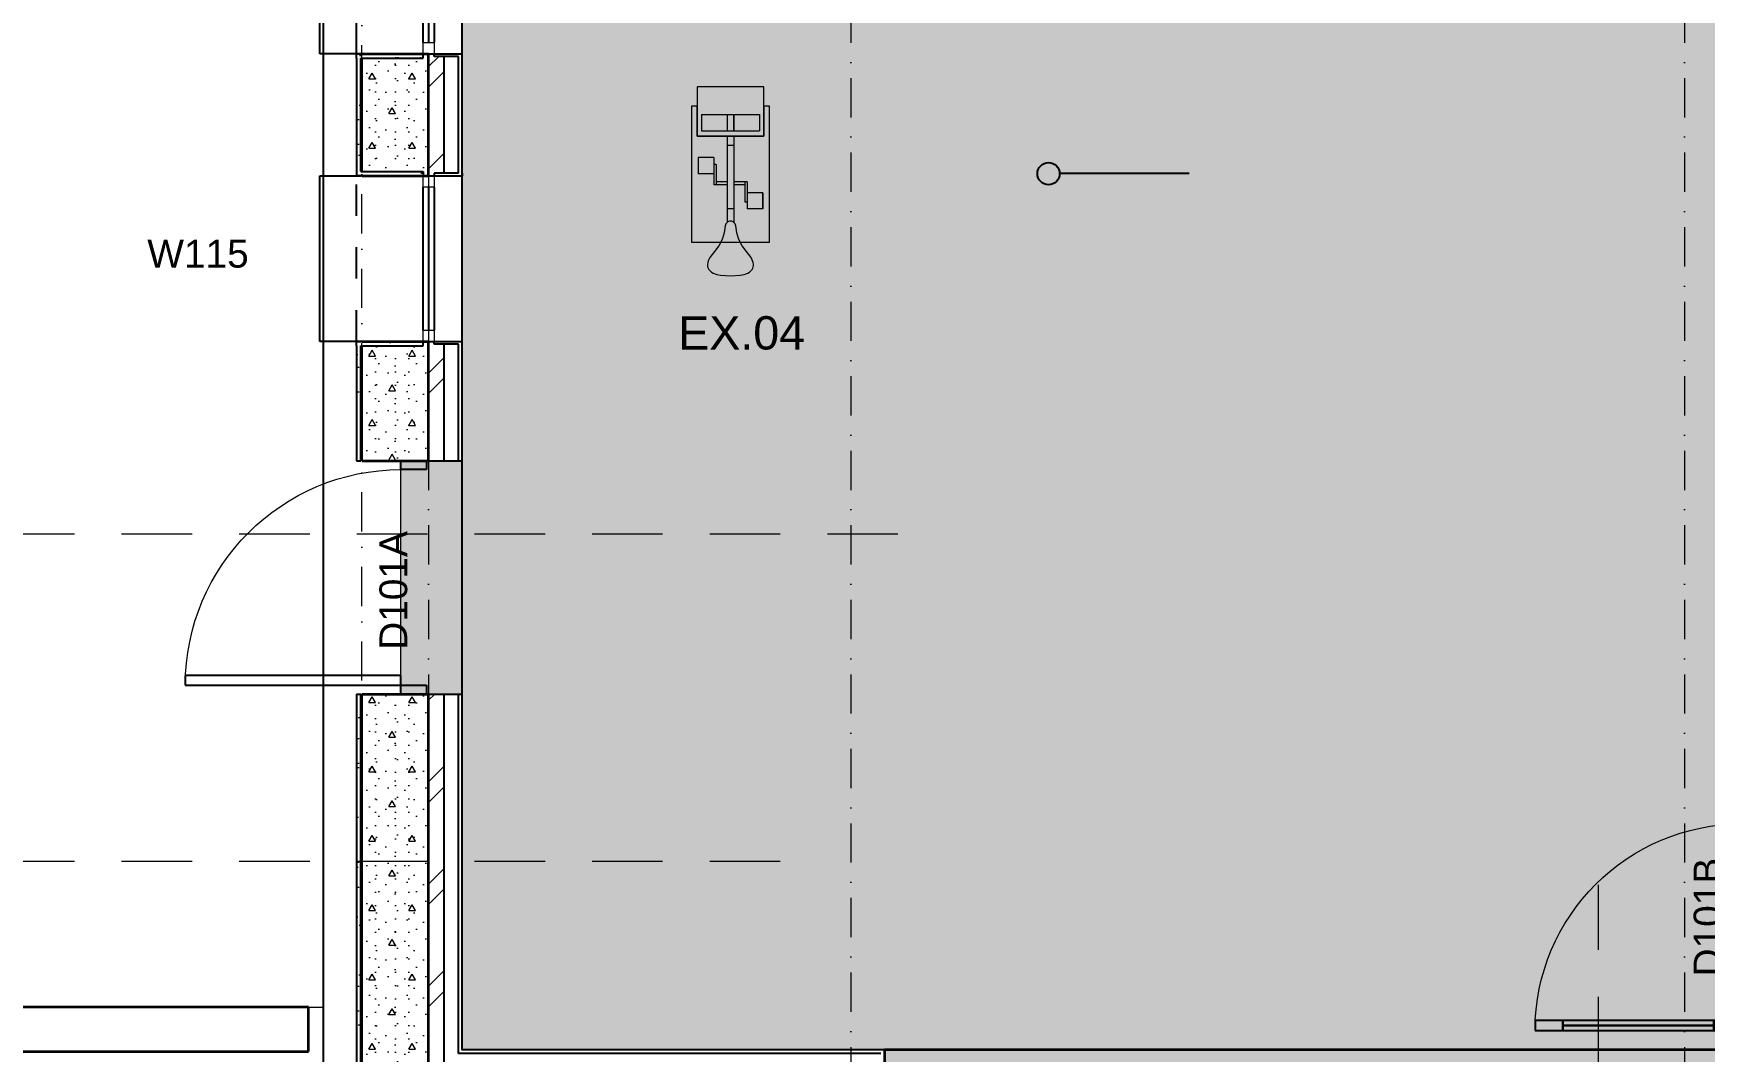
# Model space of a CAD drawing. Header units: millimetres. Extents: x -14278 to 101222, y -22378 to 34603.
# Drawn here: x -1778 to 5740, y 6693 to 11272 of the extents above; entities that cross this region are included whole.
import ezdxf
from ezdxf.enums import TextEntityAlignment as Align

# ---------------------------------------------------------------- set-up
doc = ezdxf.new("R2010")
doc.units = ezdxf.units.MM
doc.header["$MEASUREMENT"] = 0
for name, pattern in [('Dashed', [282.222223, 141.111112, -141.111112]), ('Dot & Dashed', [335.138881, 176.388884, -88.194442, 0, -70.555556]), ('Long Dashed', [529.166651, 317.499995, -211.666656]), ('Wipeout_Contour', [1000, 0, -1000])]:
    doc.linetypes.add(name, pattern=pattern)
for name, color, linetype in [('A-Zz_20_10_90-T_TextFFEInternal', 7, 'Continuous'), ('A-Zz_20_10_90-T_TextWindow', 7, 'Continuous'), ('A-Zz_60_50_80-P_MarkerSection', 7, 'Continuous'), ('A-Zz_60_50_80-P_MarkerSectionStairs', 7, 'Continuous'), ('NewA-Ee_25_10-M_WallsExternal', 7, 'Continuous'), ('NewA-Ee_25_10-M_WallsInternal', 7, 'Continuous'), ('NewA-Ee_30_40-M_Floors', 7, 'Continuous'), ('NewA-Ee_30_60-M_Pavements', 7, 'Continuous'), ('NewA-Ee_40_20-M_GeneralFFAndEInternalMovable', 7, 'Continuous'), ('NewA-SL-M_SpacesExternal', 7, 'Continuous'), ('NewA-SL-M_SpacesInternal', 7, 'Continuous'), ('NewA-Ss_30_25-M_CeilingAndSoffitSystems', 7, 'Continuous'), ('NewA-Zz_20_10_90-T_TextFFEInternal', 7, 'Continuous'), ('NewA-Zz_35_40_80-M_GridStructural', 7, 'Continuous'), ('NewA-Zz_50_10_70-P_BoundarySiteRed', 7, 'Continuous'), ('NewA-Zz_50_90_00-M_GrossInternal', 7, 'Continuous')]:
    doc.layers.add(name, color=color, linetype=linetype)
doc.styles.add('GENERATED_STYLE_1', font='')
doc.styles.get('GENERATED_STYLE_1').set_extended_font_data('Arial')
pattern_1 = [(0, (0, 0), (0, 86.60254), [0, -50]), (0, (25, 43.3), (0, 86.60254), [0, -50])]
pattern_2 = [(45, (0, 0), (-229.81, 229.81), []), (45, (-45.96, 45.96), (-229.81, 229.81), [])]
pattern_3 = [(0, (0, 0), (0, 311.769), [30, -150]), (0, (90, 155.9), (0, 311.769), [30, -150]), (60, (0, 0), (-270, 155.885), [30, -150]), (60, (180, 0), (-270, 155.885), [30, -150]), (120, (30, 0), (270, 155.885), [30, -150]), (120, (210, 0), (270, 155.885), [30, -150]), (0, (0, 30), (0, 60), [0, -60, 0, -90]), (45, (30, 30), (-42.4264, 42.4264), [0, -45, 0, -75])]
pattern_4 = [(45, (0, 175), (-55.68466, 55.68466), [0, -52.5, 0, -78.75]), (110, (175, 175), (74.0008, 26.9341), [0, -38.5, 0, -66.5])]

# ---------------------------------------------------------------- blocks, each defined once
blk = doc.blocks.new('EXERCISE ROOM_101_17_1', base_point=(-2422.3, 14043.1))
at = {"layer": 'NewA-SL-M_SpacesInternal', "color": 253, "linetype": 'Continuous', "lineweight": 13}
for p, q in [((150.3, 15099.7), (150.3, 6700.3)), ((150.3, 6700.3), (2050.3, 6700.3)), ((2050.3, 6700.3), (5907.4, 6700.3))]:
    blk.add_line(p, q, dxfattribs=at)
at = {"layer": 'NewA-SL-M_SpacesInternal', "color": 5, "lineweight": 70, "style": 'GENERATED_STYLE_1'}
for tag, height, p in [('ROOM_NAME', 200, (-2422.3, 14351)), ('ROOM_NUMBER', 150, (-2422.3, 14048.1)), ('adj_text', 150, (-2422.3, 13812.4))]:
    blk.add_attdef(tag, text='', height=height, dxfattribs=at).set_placement(p, align=Align.TOP_CENTER)
blk = doc.blocks.new('EXERCISE TERRACE_Exercise Terrace_26_1', base_point=(-3492.5, 10921.6))
at = {"layer": 'NewA-SL-M_SpacesExternal', "color": 253, "linetype": 'Continuous', "lineweight": 13}
for p, q in [((-474.7, 6892.7), (-474.7, 14698.5)), ((-6444.8, 6892.7), (-474.7, 6892.7))]:
    blk.add_line(p, q, dxfattribs=at)
at = {"layer": 'NewA-SL-M_SpacesExternal', "color": 5, "lineweight": 70, "style": 'GENERATED_STYLE_1'}
for tag, height, p in [('ROOM_NAME_0', 200, (-3492.5, 11229.5)), ('ROOM_NAME_1', 150, (-3492.5, 10926.6)), ('adj_text', 150, (-3492.5, 10690.9))]:
    blk.add_attdef(tag, text='', height=height, dxfattribs=at).set_placement(p, align=Align.TOP_CENTER)
blk = doc.blocks.new('Mesh_1_1', base_point=(14339.9, 34603))
at = {"layer": 'NewA-Ee_30_60-M_Pavements', "color": 254, "linetype": 'Continuous', "lineweight": 13, "flags": 128}
blk.add_lwpolyline([(14339.9, 34603, -0.414214), (42830.6, 6112.3, -0.414214), (14339.9, -22378.4, -0.414214), (-14150.7, 6112.3, -0.414214)], format="xyb", close=True, dxfattribs=at)
blk.add_lwpolyline([(-474.7, 15724.7), (35324.7, 15724.7), (35324.7, 6075.3), (28524.7, 6075.3), (28524.7, -474.7), (7900.2, -474.7), (7900.2, 2666.8), (6124.7, 2666.8), (6124.7, 1525.3), (1425.3, 1525.3), (1425.3, 6075.3), (-474.7, 6075.3)], close=True, dxfattribs=at)
blk = doc.blocks.new('Slab_4_1', base_point=(11328, 15324.9))
at = {"layer": 'NewA-Ee_30_40-M_Floors', "linetype": 'Continuous', "lineweight": 13}
blk.add_hatch(color=254, dxfattribs=at).paths.add_polyline_path([(11328, 15324.9), (11328, 15099.7), (150.3, 15099.7), (150.3, 9350.5), (-124.9, 9350.5), (-124.9, 8300.5), (150.3, 8300.5), (150.3, 6700.3), (2050.3, 6700.3), (2050.3, 2150.3), (5499.7, 2150.3), (5499.7, 3091.8), (6214.3, 3091.8), (6214.3, 2766.8), (7714.3, 2766.8), (7714.3, 3091.8), (8455.6, 3091.8), (8500.3, 150.3), (16363.1, 150.3), (16363.1, -124.9), (17413.1, -124.9), (17413.1, 150.3), (27899.7, 150.3), (27899.7, 6700.3), (34699.7, 6700.3), (34699.7, 15099.7), (34639.4, 15099.7), (34639.4, 15324.9), (32809.4, 15324.9), (32809.4, 15099.7), (13158, 15099.7), (13158, 15324.9)])
at = {"layer": 'NewA-Ee_30_40-M_Floors', "color": 6, "linetype": 'Continuous', "lineweight": 13, "flags": 128}
blk.add_lwpolyline([(6214.3, 3091.8), (5499.7, 3091.8), (5499.7, 2150.3), (2050.3, 2150.3), (2050.3, 6700.3), (150.3, 6700.3), (150.3, 8300.5), (-124.9, 8300.5), (-124.9, 9350.5), (150.3, 9350.5), (150.3, 15099.7), (11328, 15099.7)], dxfattribs=at)
blk = doc.blocks.new('Slab_7_1', base_point=(150.3, 15099.7))
at = {"layer": 'NewA-Ss_30_25-M_CeilingAndSoffitSystems', "linetype": 'Continuous', "lineweight": 0}
blk.add_hatch(color=255, dxfattribs=at).paths.add_polyline_path([(150.3, 15099.7), (150.3, 6700.3), (2050.3, 6700.3), (2050.3, 6550.3), (5907.4, 6550.3), (5907.4, 10320.7), (8342.7, 10320.7), (8342.7, 15099.7)])
at = {"layer": 'NewA-Ss_30_25-M_CeilingAndSoffitSystems', "color": 6, "linetype": 'Continuous', "lineweight": 13, "flags": 128}
blk.add_lwpolyline([(150.3, 15099.7), (8342.7, 15099.7), (8342.7, 10320.7), (5907.4, 10320.7), (5907.4, 6550.3), (2050.3, 6550.3), (2050.3, 6700.3), (150.3, 6700.3)], close=True, dxfattribs=at)
blk = doc.blocks.new('Window 19_2')
at = {"layer": 'NewA-Ee_25_10-M_WallsExternal', "linetype": 'Continuous'}
for p, q in [((-372, 300), (-372, 465)), ((-372, 465), (372, 465)), ((372, 465), (372, 300)), ((-322, 0), (322, 0)), ((-372, -24.9), (-372, -50)), ((-322, -25), (322, -25)), ((322, -50), (-322, -50)), ((372, -24.9), (372, -50)), ((-372, -175.2), (372, -175.2))]:
    blk.add_line(p, q, dxfattribs=at)
at = {"layer": 'NewA-Ee_25_10-M_WallsExternal', "linetype": 'Dashed'}
blk.add_line((-372, 300), (372, 300), dxfattribs=at)
at = {"layer": 'NewA-Ee_25_10-M_WallsExternal', "color": 24, "linetype": 'Continuous', "lineweight": 13}
for p, q in [((-372, 0), (-322, 0)), ((-322, 0), (-322, -50)), ((322, -50), (322, 0)), ((322, 0), (372, 0)), ((-322, -50), (-372, -50)), ((372, -50), (322, -50))]:
    blk.add_line(p, q, dxfattribs=at)
at = {"layer": 'NewA-Ee_25_10-M_WallsExternal', "color": 92, "linetype": 'Continuous', "lineweight": 35}
for p, q in [((-372, 0), (-372, -24.9)), ((372, 0), (372, -24.9))]:
    blk.add_line(p, q, dxfattribs=at)
blk = doc.blocks.new('Door with Transom 19')
at = {"layer": 'NewA-Ee_25_10-M_WallsExternal', "linetype": 'Continuous'}
for p, q in [((441, 0), (441, 970)), ((441, 970), (485, 970)), ((485, 970), (485, 0)), ((-485, 0), (-525, 0)), ((-525, 0), (-525, -115)), ((-485, -115), (-485, 0)), ((485, 0), (441, 0)), ((525, 0), (485, 0)), ((485, 0), (485, -115)), ((525, -115), (525, 0)), ((-525, -115), (-485, -115)), ((485, -115), (525, -115))]:
    blk.add_line(p, q, dxfattribs=at)
at = {"layer": 'NewA-Ee_25_10-M_WallsExternal', "color": 92, "linetype": 'Continuous', "lineweight": 35}
for p, q in [((-525, 0), (-525, -115)), ((525, 0), (525, -115))]:
    blk.add_line(p, q, dxfattribs=at)
at = {"layer": 'NewA-Ee_25_10-M_WallsExternal', "color": 6, "linetype": 'Continuous', "lineweight": 13}
blk.add_arc((485, 0), 970, 90, 180, dxfattribs=at)
blk = doc.blocks.new('D Marker 19')
at = {"layer": 'NewA-Ee_25_10-M_WallsInternal', "style": 'GENERATED_STYLE_1'}
blk.add_attdef('AC_WIDO_ID', text='', height=125, dxfattribs=at).set_placement((-262.1, 94.8), align=Align.BOTTOM_LEFT)
blk = doc.blocks.new('Wall_8_1', base_point=(0, 6550))
at = {"layer": 'NewA-Ee_25_10-M_WallsExternal', "linetype": 'Continuous', "lineweight": 13}
h = blk.add_hatch(dxfattribs=at)
h.set_pattern_fill('Structural_Concrete_0001', color=6, style=0, pattern_type=2)
h.set_pattern_definition(pattern_3)
h.paths.add_polyline_path([(-24.9, 11160.9), (-300, 11160.9), (-300, 10651.1), (-24.9, 10651.1), (-24.9, 10631), (0, 10631), (0, 11181), (-24.9, 11181)])
h = blk.add_hatch(dxfattribs=at)
h.set_pattern_fill('Insulation_0001', color=6, style=0, pattern_type=2)
h.set_pattern_definition(pattern_2)
h.paths.add_polyline_path([(0, 11181), (0, 10631), (25.1, 10631), (25.1, 10644), (70.4, 10644), (70.4, 11168), (25.1, 11168), (25.1, 11181)])
h = blk.add_hatch(dxfattribs=at)
h.set_pattern_fill('Plaster_0001', color=6, style=0, pattern_type=2)
h.set_pattern_definition(pattern_1)
h.paths.add_polyline_path([(150.3, 11168), (150.3, 11181), (25.1, 11181), (25.1, 11168)])
h = blk.add_hatch(dxfattribs=at)
h.set_pattern_fill('Plaster_0001', color=6, style=0, pattern_type=2)
h.set_pattern_definition(pattern_1)
h.paths.add_polyline_path([(133.9, 10644), (150.3, 10644), (150.3, 11168), (133.9, 11168)])
h = blk.add_hatch(dxfattribs=at)
h.set_pattern_fill('Plaster_0001', color=6, style=0, pattern_type=2)
h.set_pattern_definition(pattern_1)
h.paths.add_polyline_path([(150.3, 10644), (25.1, 10644), (25.1, 10631), (150.3, 10631)])
h = blk.add_hatch(dxfattribs=at)
h.set_pattern_fill('Structural_Concrete_0001', color=6, style=0, pattern_type=2)
h.set_pattern_definition(pattern_3)
h.paths.add_polyline_path([(-24.9, 9866.9), (-300, 9866.9), (-300, 9350.5), (-124.9, 9350.5), (-9.9, 9350.5), (0, 9350.5), (0, 9887), (-24.9, 9887)])
h = blk.add_hatch(dxfattribs=at)
h.set_pattern_fill('Insulation_0001', color=6, style=0, pattern_type=2)
h.set_pattern_definition(pattern_2)
h.paths.add_polyline_path([(0, 9887), (0, 9350.5), (70.4, 9350.5), (70.4, 9874), (25.1, 9874), (25.1, 9887)])
h = blk.add_hatch(dxfattribs=at)
h.set_pattern_fill('Plaster_0001', color=6, style=0, pattern_type=2)
h.set_pattern_definition(pattern_1)
h.paths.add_polyline_path([(150.3, 9874), (150.3, 9887), (25.1, 9887), (25.1, 9874)])
h = blk.add_hatch(dxfattribs=at)
h.set_pattern_fill('Plaster_0001', color=6, style=0, pattern_type=2)
h.set_pattern_definition(pattern_1)
h.paths.add_polyline_path([(150.3, 9874), (133.9, 9874), (133.9, 9350.5), (150.3, 9350.5)])
h = blk.add_hatch(dxfattribs=at)
h.set_pattern_fill('Structural_Concrete_0001', color=6, style=0, pattern_type=2)
h.set_pattern_definition(pattern_3)
h.paths.add_polyline_path([(-124.9, 8300.5), (-300, 8300.5), (-300, 6250), (0, 6550), (0, 8300.5), (-9.9, 8300.5)])
h = blk.add_hatch(dxfattribs=at)
h.set_pattern_fill('Insulation_0001', color=6, style=0, pattern_type=2)
h.set_pattern_definition(pattern_2)
h.paths.add_polyline_path([(70.4, 8300.5), (0, 8300.5), (0, 6550), (70.4, 6620.4)])
h = blk.add_hatch(dxfattribs=at)
h.set_pattern_fill('Plaster_0001', color=6, style=0, pattern_type=2)
h.set_pattern_definition(pattern_1)
h.paths.add_polyline_path([(133.9, 6683.9), (150.3, 6700.3), (150.3, 8300.5), (133.9, 8300.5)])
at = {"layer": 'NewA-Ee_25_10-M_WallsExternal', "linetype": 'Continuous'}
for p, q in [((-24.9, 11160.9), (-24.9, 11181)), ((0, 11181), (25.1, 11181)), ((25.1, 11168), (25.1, 11181)), ((25.1, 11181), (150.3, 11181)), ((25.1, 11181), (70.4, 11181)), ((133.9, 11168), (25.1, 11168)), ((70.4, 11181), (133.9, 11181)), ((70.4, 10644), (70.4, 11168)), ((133.9, 11181), (150.3, 11181)), ((133.9, 10644), (133.9, 11168)), ((150.3, 11168), (150.3, 11181)), ((-24.9, 10651.1), (-24.9, 10631)), ((0, 10631), (25.1, 10631)), ((25.1, 10644), (25.1, 10631)), ((133.9, 10644), (25.1, 10644)), ((25.1, 10631), (150.3, 10631)), ((25.1, 10631), (70.4, 10631)), ((70.4, 10631), (133.9, 10631)), ((133.9, 10631), (150.3, 10631)), ((150.3, 10644), (150.3, 10631)), ((-24.9, 9866.9), (-24.9, 9887)), ((0, 9887), (25.1, 9887)), ((25.1, 9874), (25.1, 9887)), ((25.1, 9887), (150.3, 9887)), ((25.1, 9887), (70.4, 9887)), ((133.9, 9874), (25.1, 9874)), ((70.4, 9887), (133.9, 9887)), ((70.4, 9350.5), (70.4, 9874)), ((133.9, 9887), (150.3, 9887)), ((133.9, 9350.5), (133.9, 9874)), ((150.3, 9874), (150.3, 9887)), ((0, 9350.5), (70.4, 9350.5)), ((70.4, 9350.5), (133.9, 9350.5)), ((133.9, 9350.5), (150.3, 9350.5)), ((0, 8300.5), (70.4, 8300.5)), ((70.4, 6620.4), (70.4, 8300.5)), ((70.4, 8300.5), (133.9, 8300.5)), ((133.9, 6683.9), (133.9, 8300.5)), ((133.9, 8300.5), (150.3, 8300.5))]:
    blk.add_line(p, q, dxfattribs=at)
at = {"layer": 'NewA-Ee_25_10-M_WallsExternal', "color": 92, "linetype": 'Continuous', "lineweight": 35}
for p, q in [((-24.9, 11181), (0, 11181)), ((0, 10631), (0, 11181)), ((-24.9, 10631), (0, 10631)), ((-24.9, 9887), (0, 9887)), ((0, 9350.5), (0, 9887)), ((-124.9, 9350.5), (-9.9, 9350.5)), ((-9.9, 9350.5), (0, 9350.5)), ((-124.9, 8300.5), (-9.9, 8300.5)), ((-9.9, 8300.5), (0, 8300.5)), ((0, 6550), (0, 8300.5))]:
    blk.add_line(p, q, dxfattribs=at)
at = {"layer": 'NewA-Ee_25_10-M_WallsExternal', "linetype": 'Continuous', "flags": 128}
for points in [[(150.3, 10644), (150.3, 11168)], [(150.3, 9350.5), (150.3, 9874)], [(150.3, 6700.3), (150.3, 8300.5)]]:
    blk.add_lwpolyline(points, dxfattribs=at)
at = {"layer": 'NewA-Ee_25_10-M_WallsExternal'}
ref = blk.add_blockref('D Marker 19', (-324.9, 8825.5), dxfattribs=dict(at, rotation=90))
ref.add_attrib('AC_WIDO_ID', 'D101A', dxfattribs={"color": 7, "height": 125, "rotation": 90, "style": 'GENERATED_STYLE_1'}).set_placement((-59, 8499.7), align=Align.BOTTOM_LEFT)
at = {"color": 254, "linetype": 'Wipeout_Contour', "lineweight": 0, "ltscale": 43637.580179}
blk.add_wipeout([(-474.7, 15724.7), (-474.7, 6075.3), (-324.9, 6225.1), (-324.9, 15574.9)], dxfattribs=at).dxf.layer = 'NewA-Ee_25_10-M_WallsExternal'
at = {"layer": 'NewA-Ee_25_10-M_WallsExternal', "linetype": 'Continuous', "lineweight": 13}
h = blk.add_hatch(dxfattribs=at)
h.set_pattern_fill('Render_0001', color=6, style=0, pattern_type=2)
h.set_pattern_definition(pattern_4)
h.paths.add_polyline_path([(-324.9, 11160.9), (-24.9, 11160.9), (-24.9, 11181), (-324.9, 11181)])
h = blk.add_hatch(dxfattribs=at)
h.set_pattern_fill('Render_0001', color=6, style=0, pattern_type=2)
h.set_pattern_definition(pattern_4)
h.paths.add_polyline_path([(-324.9, 10651.1), (-304.8, 10651.1), (-304.8, 11160.9), (-324.9, 11160.9)])
h = blk.add_hatch(dxfattribs=at)
h.set_pattern_fill('Render_0001', color=6, style=0, pattern_type=2)
h.set_pattern_definition(pattern_4)
h.paths.add_polyline_path([(-324.9, 10651.1), (-324.9, 10631), (-24.9, 10631), (-24.9, 10651.1)])
h = blk.add_hatch(dxfattribs=at)
h.set_pattern_fill('Render_0001', color=6, style=0, pattern_type=2)
h.set_pattern_definition(pattern_4)
h.paths.add_polyline_path([(-324.9, 9866.9), (-24.9, 9866.9), (-24.9, 9887), (-324.9, 9887)])
h = blk.add_hatch(dxfattribs=at)
h.set_pattern_fill('Render_0001', color=6, style=0, pattern_type=2)
h.set_pattern_definition(pattern_4)
h.paths.add_polyline_path([(-324.9, 9866.9), (-324.9, 9350.5), (-304.8, 9350.5), (-304.8, 9866.9)])
h = blk.add_hatch(dxfattribs=at)
h.set_pattern_fill('Render_0001', color=6, style=0, pattern_type=2)
h.set_pattern_definition(pattern_4)
h.paths.add_polyline_path([(-324.9, 6225.1), (-304.8, 6245.2), (-304.8, 8300.5), (-324.9, 8300.5)])
at = {"layer": 'NewA-Ee_25_10-M_WallsExternal', "linetype": 'Continuous'}
for p, q in [((-324.9, 11160.9), (-324.9, 11181)), ((-24.9, 11181), (-324.9, 11181)), ((-324.9, 11181), (-304.8, 11181)), ((-324.9, 11160.9), (-324.9, 10651.1)), ((-304.8, 10651.1), (-304.8, 11160.9)), ((-304.8, 11160.9), (-24.9, 11160.9)), ((-324.9, 10651.1), (-324.9, 10631)), ((-24.9, 10631), (-324.9, 10631)), ((-324.9, 10631), (-304.8, 10631)), ((-304.8, 10651.1), (-24.9, 10651.1)), ((-324.9, 9866.9), (-324.9, 9887)), ((-24.9, 9887), (-324.9, 9887)), ((-324.9, 9887), (-304.8, 9887)), ((-324.9, 9866.9), (-324.9, 9350.5)), ((-304.8, 9350.5), (-304.8, 9866.9)), ((-304.8, 9866.9), (-24.9, 9866.9)), ((-324.9, 9350.5), (-304.8, 9350.5)), ((-324.9, 8300.5), (-324.9, 6225.1)), ((-324.9, 8300.5), (-304.8, 8300.5)), ((-304.8, 6245.2), (-304.8, 8300.5))]:
    blk.add_line(p, q, dxfattribs=at)
at = {"layer": 'NewA-Ee_25_10-M_WallsExternal', "color": 92, "linetype": 'Continuous', "lineweight": 35}
for p, q in [((-300, 11181), (-24.9, 11181)), ((-300, 10651.1), (-300, 11160.9)), ((-300, 10631), (-24.9, 10631)), ((-300, 9887), (-24.9, 9887)), ((-300, 9350.5), (-300, 9866.9)), ((-300, 9350.5), (-124.9, 9350.5)), ((-300, 6250), (-300, 8300.5)), ((-300, 8300.5), (-124.9, 8300.5))]:
    blk.add_line(p, q, dxfattribs=at)
at = {"layer": 'NewA-Ee_25_10-M_WallsExternal', "linetype": 'Continuous', "flags": 128}
blk.add_lwpolyline([(-474.7, 15724.7), (-474.7, 6075.3)], dxfattribs=at)
at = {"layer": 'NewA-Ee_25_10-M_WallsExternal', "linetype": 'Continuous', "zscale": 1000, "rotation": 90}
for p in [(-24.9, 11553), (-24.9, 10259)]:
    blk.add_blockref('Window 19_2', p, dxfattribs=at)
at = {"layer": 'NewA-Ee_25_10-M_WallsExternal', "linetype": 'Continuous', "xscale": -1, "zscale": 1000, "rotation": 90}
blk.add_blockref('Door with Transom 19', (-124.9, 8825.5), dxfattribs=at)
blk = doc.blocks.new('Door 19_5')
at = {"layer": 'NewA-Ee_25_10-M_WallsInternal', "linetype": 'Continuous'}
for p, q in [((420, 805), (420, 930)), ((420, 930), (465, 930)), ((465, 930), (465, 805)), ((420, 805), (442.5, 805)), ((420, 125), (420, 805)), ((465, 805), (420, 805)), ((442.5, 805), (465, 805)), ((442.5, 125), (442.5, 805)), ((442.5, 805), (442.5, 125)), ((442.5, 805), (442.5, 125)), ((465, 805), (465, 125)), ((442.5, 125), (420, 125)), ((420, 0), (420, 125)), ((420, 125), (465, 125)), ((465, 125), (442.5, 125)), ((465, 125), (465, 0)), ((-465, 0), (-505, 0)), ((-505, 0), (-505, -125)), ((-465, -125), (-465, 0)), ((465, 0), (420, 0)), ((505, 0), (465, 0)), ((465, 0), (465, -125)), ((505, -125), (505, 0)), ((-505, -125), (-465, -125)), ((465, -125), (505, -125))]:
    blk.add_line(p, q, dxfattribs=at)
at = {"layer": 'NewA-Ee_25_10-M_WallsInternal', "color": 92, "linetype": 'Continuous', "lineweight": 35}
for p, q in [((-505, -125), (-505, 0)), ((505, -125), (505, 0))]:
    blk.add_line(p, q, dxfattribs=at)
at = {"layer": 'NewA-Ee_25_10-M_WallsInternal', "color": 6, "linetype": 'Continuous', "lineweight": 13}
blk.add_arc((465, 0), 930, 90, 180, dxfattribs=at)
blk = doc.blocks.new('Wall_27_1', base_point=(5907.4, 6700.3))
at = {"layer": 'NewA-Ee_25_10-M_WallsInternal', "color": 92, "linetype": 'Continuous', "lineweight": 35}
for p, q in [((6032.4, 7756.9), (5907.4, 7756.9)), ((6032.4, 6746.9), (5907.4, 6746.9))]:
    blk.add_line(p, q, dxfattribs=at)
at = {"layer": 'NewA-Ee_25_10-M_WallsInternal', "color": 92, "linetype": 'Continuous', "lineweight": 35, "flags": 128}
for points in [[(5907.4, 10322.9), (5907.4, 7756.9)], [(6032.4, 8200), (6032.4, 10197.9)], [(6032.4, 7756.9), (6032.4, 8075)], [(5907.4, 6746.9), (5907.4, 6700.3)], [(6032.4, 6700.3), (6032.4, 6746.9)]]:
    blk.add_lwpolyline(points, dxfattribs=at)
at = {"layer": 'NewA-Ee_25_10-M_WallsInternal', "linetype": 'Continuous', "xscale": -1, "zscale": 1000, "rotation": 90}
blk.add_blockref('Door 19_5', (5907.4, 7251.9), dxfattribs=at)
at = {"layer": 'NewA-Ee_25_10-M_WallsInternal'}
ref = blk.add_blockref('D Marker 19', (5907.4, 7251.9), dxfattribs=dict(at, rotation=90))
ref.add_attrib('AC_WIDO_ID', 'D101B', dxfattribs={"color": 7, "height": 125, "rotation": 90, "style": 'GENERATED_STYLE_1'}).set_placement((5853.4, 7030.5), align=Align.BOTTOM_LEFT)
blk = doc.blocks.new('Wall_29_1', base_point=(1900, 6550))
at = {"layer": 'NewA-Ee_25_10-M_WallsExternal', "linetype": 'Continuous', "lineweight": 13}
h = blk.add_hatch(dxfattribs=at)
h.set_pattern_fill('Plaster_0001', color=6, style=0, pattern_type=2)
h.set_pattern_definition(pattern_1)
h.paths.add_polyline_path([(2033.9, 5604.6), (2050.3, 5604.6), (2050.3, 6700.3), (2033.9, 6683.9)])
at = {"layer": 'NewA-Ee_25_10-M_WallsExternal', "linetype": 'Continuous', "flags": 128}
blk.add_lwpolyline([(2050.3, 5604.6), (2050.3, 6700.3)], dxfattribs=at)
blk = doc.blocks.new('Wall_31_1', base_point=(1900, 6550))
at = {"layer": 'NewA-Ee_25_10-M_WallsExternal', "linetype": 'Continuous', "lineweight": 13}
h = blk.add_hatch(dxfattribs=at)
h.set_pattern_fill('Plaster_0001', color=6, style=0, pattern_type=2)
h.set_pattern_definition(pattern_1)
h.paths.add_polyline_path([(2050.3, 6700.3), (150.3, 6700.3), (133.9, 6683.9), (2033.9, 6683.9)])
h = blk.add_hatch(dxfattribs=at)
h.set_pattern_fill('Insulation_0001', color=6, style=0, pattern_type=2)
h.set_pattern_definition(pattern_2)
h.paths.add_polyline_path([(1970.4, 6620.4), (70.4, 6620.4), (0, 6550), (1900, 6550)])
h = blk.add_hatch(dxfattribs=at)
h.set_pattern_fill('Structural_Concrete_0001', color=6, style=0, pattern_type=2)
h.set_pattern_definition(pattern_3)
h.paths.add_polyline_path([(1900, 6550), (0, 6550), (-300, 6250), (1600, 6250)])
at = {"layer": 'NewA-Ee_25_10-M_WallsExternal', "linetype": 'Continuous'}
for p, q in [((1970.4, 6620.4), (70.4, 6620.4)), ((2033.9, 6683.9), (133.9, 6683.9))]:
    blk.add_line(p, q, dxfattribs=at)
at = {"layer": 'NewA-Ee_25_10-M_WallsExternal', "color": 92, "linetype": 'Continuous', "lineweight": 35}
blk.add_line((1900, 6550), (0, 6550), dxfattribs=at)
at = {"layer": 'NewA-Ee_25_10-M_WallsExternal', "linetype": 'Continuous', "flags": 128}
blk.add_lwpolyline([(2050.3, 6700.3), (150.3, 6700.3)], dxfattribs=at)
at = {"color": 254, "linetype": 'Wipeout_Contour', "lineweight": 0, "ltscale": 24988.929172}
blk.add_wipeout([(-474.7, 6075.3), (1425.3, 6075.3), (1575.1, 6225.1), (-324.9, 6225.1)], dxfattribs=at).dxf.layer = 'NewA-Ee_25_10-M_WallsExternal'
at = {"layer": 'NewA-Ee_25_10-M_WallsExternal', "linetype": 'Continuous', "lineweight": 13}
h = blk.add_hatch(dxfattribs=at)
h.set_pattern_fill('Render_0001', color=6, style=0, pattern_type=2)
h.set_pattern_definition(pattern_4)
h.paths.add_polyline_path([(1595.2, 6245.2), (-304.8, 6245.2), (-324.9, 6225.1), (1575.1, 6225.1)])
at = {"layer": 'NewA-Ee_25_10-M_WallsExternal', "linetype": 'Continuous'}
for p, q in [((1595.2, 6245.2), (-304.8, 6245.2)), ((-324.9, 6225.1), (1575.1, 6225.1))]:
    blk.add_line(p, q, dxfattribs=at)
at = {"layer": 'NewA-Ee_25_10-M_WallsExternal', "color": 92, "linetype": 'Continuous', "lineweight": 35}
blk.add_line((1600, 6250), (-300, 6250), dxfattribs=at)
at = {"layer": 'NewA-Ee_25_10-M_WallsExternal', "linetype": 'Continuous', "flags": 128}
blk.add_lwpolyline([(-474.7, 6075.3), (1425.3, 6075.3)], dxfattribs=at)
blk = doc.blocks.new('Wall_32_1', base_point=(6032.8, 6700.3))
at = {"layer": 'NewA-Ee_25_10-M_WallsInternal', "color": 92, "linetype": 'Continuous', "lineweight": 35, "flags": 128}
for points in [[(5907.4, 6700.3), (2050.3, 6700.3)], [(2050.3, 6700.3), (2050.3, 6245.3)], [(6032.8, 6700.3), (6032.4, 6700.3)], [(6032.8, 6245.3), (6032.8, 6550.3)], [(2050.3, 6245.3), (6032.8, 6245.3)]]:
    blk.add_lwpolyline(points, dxfattribs=at)
blk = doc.blocks.new('Wall_35_1', base_point=(-6644.8, 6692.7))
at = {"layer": 'NewA-Ee_25_10-M_WallsExternal', "color": 92, "linetype": 'Continuous', "lineweight": 35, "flags": 128}
for points in [[(-540.2, 6892.7), (-6444.8, 6892.7)], [(-540.2, 6692.7), (-540.2, 6892.7)], [(-6644.8, 6692.7), (-540.2, 6692.7)]]:
    blk.add_lwpolyline(points, dxfattribs=at)
blk = doc.blocks.new('Standard grid marker')
at = {"layer": 'NewA-Zz_35_40_80-M_GridStructural', "color": 6, "linetype": 'Dot & Dashed', "lineweight": 13}
blk.add_line((1000, 0), (18130.8, 0), dxfattribs=at)
at = {"layer": 'NewA-Zz_35_40_80-M_GridStructural', "style": 'GENERATED_STYLE_1'}
blk.add_attdef('AC_MarkerText_1', text='', height=250, rotation=90, dxfattribs=at).set_placement((-250, 14.3), align=Align.MIDDLE_CENTER)
blk = doc.blocks.new('Standard grid marker_3')
at = {"layer": 'NewA-Zz_35_40_80-M_GridStructural', "color": 6, "linetype": 'Dot & Dashed', "lineweight": 13}
blk.add_line((0, 0), (19130.8, 0), dxfattribs=at)
blk = doc.blocks.new('Stationary Bicycle 19')
at = {"layer": 'NewA-Ee_40_20-M_GeneralFFAndEInternalMovable', "color": 1, "linetype": 'Continuous', "lineweight": 18}
for p, q in [((611.5, 350), (0, 350)), ((0, 350), (0, 0)), ((380.6, 320), (308, 320)), ((308, 250), (308, 320)), ((380.6, 250), (380.6, 320)), ((476.3, 25), (476.3, 325)), ((476.3, 325), (611.5, 325)), ((476.3, 325), (476.3, 25)), ((698.8, 325), (476.3, 325)), ((573.9, 305), (501.1, 305)), ((501.1, 305), (501.1, 45)), ((573.9, 305), (573.9, 45)), ((611.5, 325), (611.5, 350)), ((698.8, 25), (698.8, 325)), ((-144.9, 236.7), (-148.7, 219.4)), ((-138.6, 253.3), (-144.9, 236.7)), ((-134.5, 260.5), (-138.6, 253.3)), ((-129.4, 266.9), (-134.5, 260.5)), ((-123.5, 272.1), (-129.4, 266.9)), ((-116.7, 275.9), (-123.5, 272.1)), ((-111.2, 277.6), (-116.7, 275.9)), ((-105.5, 278.4), (-111.2, 277.6)), ((-99.8, 278.4), (-105.5, 278.4)), ((-91.8, 277.2), (-99.8, 278.4)), ((-84, 274.9), (-91.8, 277.2)), ((-68.7, 267.6), (-84, 274.9)), ((-41.4, 246.6), (-68.7, 267.6)), ((-16, 227.5), (-41.4, 246.6)), ((12.3, 212.9), (-16, 227.5)), ((380.6, 250), (258.4, 250)), ((258.4, 240), (258.4, 250)), ((258.4, 190), (258.4, 240)), ((349, 240), (258.4, 240)), ((271.8, 190), (271.8, 240)), ((349, 240), (349, 250)), ((-148.7, 219.4), (-151.2, 175)), ((-151.2, 175), (-148.7, 130.6)), ((42.7, 203.2), (12.3, 212.9)), ((74.3, 198.6), (42.7, 203.2)), ((42.7, 146.8), (74.3, 151.4)), ((78.5, 197.5), (74.3, 198.6)), ((74.3, 151.4), (78.5, 152.5)), ((82.4, 195.8), (78.5, 197.5)), ((78.5, 152.5), (82.4, 154.2)), ((86, 193.4), (82.4, 195.8)), ((82.4, 154.2), (86, 156.6)), ((89, 190.5), (86, 193.4)), ((86, 156.6), (89, 159.5)), ((91.5, 187.1), (89, 190.5)), ((89, 159.5), (91.5, 162.9)), ((476.3, 190), (90.1, 190)), ((476.3, 160), (90.1, 160)), ((93.4, 183.3), (91.5, 187.1)), ((91.5, 162.9), (93.4, 166.7)), ((94.5, 179.2), (93.4, 183.3)), ((93.4, 166.7), (94.5, 170.8)), ((94.9, 175), (94.5, 179.2)), ((94.5, 170.8), (94.9, 175)), ((152, 190), (152, 160)), ((258.4, 110), (258.4, 160)), ((271.8, 110), (271.8, 160)), ((435.9, 190), (435.9, 160)), ((573.9, 190), (501.1, 190)), ((501.1, 160), (573.9, 160)), ((573.9, 160), (501.1, 160)), ((573.9, 190), (573.9, 160)), ((-148.7, 130.6), (-144.9, 113.3)), ((-144.9, 113.3), (-138.6, 96.7)), ((-138.6, 96.7), (-134.5, 89.5)), ((-134.5, 89.5), (-129.4, 83.1)), ((-129.4, 83.1), (-123.5, 77.9)), ((-123.5, 77.9), (-116.7, 74.1)), ((-84, 75.1), (-68.7, 82.4)), ((-68.7, 82.4), (-41.4, 103.4)), ((-41.4, 103.4), (-16, 122.5)), ((-16, 122.5), (12.3, 137.1)), ((12.3, 137.1), (42.7, 146.8)), ((271.8, 100), (149.6, 100)), ((149.6, 30), (149.6, 100)), ((271.8, 110), (181.2, 110)), ((181.2, 110), (181.2, 100)), ((222.2, 30), (222.2, 100)), ((222.2, 30), (222.2, 100)), ((271.8, 100), (271.8, 110)), ((-116.7, 74.1), (-111.2, 72.4)), ((-111.2, 72.4), (-105.5, 71.6)), ((-105.5, 71.6), (-99.8, 71.6)), ((-99.8, 71.6), (-91.8, 72.8)), ((-91.8, 72.8), (-84, 75.1)), ((0, 0), (611.5, 0)), ((149.6, 30), (222.2, 30)), ((222.2, 30), (149.6, 30)), ((611.5, 25), (476.3, 25)), ((476.3, 25), (698.8, 25)), ((573.9, 45), (501.1, 45)), ((611.5, 0), (611.5, 25))]:
    blk.add_line(p, q, dxfattribs=at)
blk = doc.blocks.new('Line_18_1', base_point=(3420.9, 10641.4))
at = {"layer": 'NewA-Zz_20_10_90-T_TextFFEInternal', "linetype": 'Continuous'}
blk.add_hatch(color=256, dxfattribs=at).paths.add_polyline_path([(2838.7, 10641.4), (2834.9, 10660.5), (2824, 10676.7), (2807.8, 10687.6), (2788.7, 10691.4), (2769.5, 10687.6), (2753.3, 10676.7), (2742.5, 10660.5), (2738.7, 10641.4), (2742.5, 10622.2), (2753.3, 10606), (2769.5, 10595.2), (2788.7, 10591.4), (2807.8, 10595.2), (2824, 10606), (2834.9, 10622.2)])
blk.add_line((3420.9, 10641.4), (2838.7, 10641.4), dxfattribs=at)
blk.add_circle((2788.7, 10641.4), 50, dxfattribs=at)
blk = doc.blocks.new('Cutting Plane_4_1', base_point=(-3239.8, 9021.3))
at = {"layer": 'A-Zz_60_50_80-P_MarkerSection', "linetype": 'Continuous'}
for points in [[(-3639.8, 9421.3, -0.414214), (-2839.8, 9421.3), (-3239.8, 9821.3)], [(-4039.8, 9021.3), (-3805.5, 9021.3, -0.198912), (-3639.8, 9421.3)], [(-2439.8, 9021.3), (-2674.2, 9021.3, 0.198912), (-2839.8, 9421.3)]]:
    blk.add_hatch(color=256, dxfattribs=at).paths.add_polyline_path(points)
for p, q in [((-3239.8, 9821.3), (-3639.8, 9421.3)), ((-2839.8, 9421.3), (-3239.8, 9821.3)), ((-3639.8, 9421.3), (-4039.8, 9021.3)), ((-2839.8, 9421.3), (-2439.8, 9021.3)), ((-4039.8, 9021.3), (-3805.5, 9021.3)), ((-3805.5, 9021.3), (-2674.2, 9021.3)), ((-2439.8, 9021.3), (-2674.2, 9021.3))]:
    blk.add_line(p, q, dxfattribs=at)
at = {"layer": 'A-Zz_60_50_80-P_MarkerSection', "color": 6, "linetype": 'Long Dashed', "lineweight": 13}
blk.add_line((-2439.8, 9021.3), (2117.8, 9021.3), dxfattribs=at)
at = {"layer": 'A-Zz_60_50_80-P_MarkerSection', "linetype": 'Continuous'}
blk.add_circle((-3239.8, 9021.3), 565.7, dxfattribs=at)
for start, end in [(45, 135), (135, 180), (0, 45)]:
    blk.add_arc((-3239.8, 9021.3), 565.7, start, end, dxfattribs=at)
at = {"layer": 'A-Zz_60_50_80-P_MarkerSection', "char_height": 200, "attachment_point": 7, "style": 'GENERATED_STYLE_1'}
for s, insert in [('\\A1;{\\fArial|b0|i0|c0|p34;1}', (-3316.1, 9112.7)), ('\\A1;{\\fArial|b0|i0|c0|p34;04002}', (-3621.2, 8749.4))]:
    blk.add_mtext(s, dxfattribs=dict(at, insert=insert))
blk = doc.blocks.new('Cutting Plane_6_1', base_point=(5263.1, 0))
at = {"layer": 'A-Zz_60_50_80-P_MarkerSectionStairs', "color": 6, "linetype": 'Long Dashed', "lineweight": 13}
blk.add_line((5263.1, 800), (5263.1, 7442.3), dxfattribs=at)
blk = doc.blocks.new('Label_15_1', base_point=(-1462.7, 10422.4))
at = {"layer": 'A-Zz_20_10_90-T_TextWindow', "insert": (-1037.7, 10343.9), "char_height": 125, "attachment_point": 2, "style": 'GENERATED_STYLE_1'}
blk.add_mtext('\\fArial|b0|i0|c0|p34;W115\\fArial|b0|i0|c0|p34;\\fArial|b0|i0|c0|p34;\\fArial|b0|i0|c0|p34;\\fArial|b0|i0|c0|p34;\\fArial|b0|i0|c0|p34;\\fArial|b0|i0|c0|p34;\\fArial|b0|i0|c0|p34;\\fArial|b0|i0|c0|p34;\\fArial|b0|i0|c0|p34;\\fArial|b0|i0|c0|p34;\\fArial|b0|i0|c0|p34;\\fArial|b0|i0|c0|p34;\\fArial|b0|i0|c0|p34;\\fArial|b0|i0|c0|p34;\\fArial|b0|i0|c0|p34;\\fArial|b0|i0|c0|p34;\\fArial|b0|i0|c0|p34;\\fArial|b0|i0|c0|p34;\\fArial|b0|i0|c0|p34;\\fArial|b0|i0|c0|p34;\\fArial|b0|i0|c0|p34;\\fArial|b0|i0|c0|p34;\\fArial|b0|i0|c0|p34;\\fArial|b0|i0|c0|p34;\\fArial|b0|i0|c0|p34;\\fArial|b0|i0|c0|p34;\\fArial|b0|i0|c0|p34;\\fArial|b0|i0|c0|p34;\\fArial|b0|i0|c0|p34;}', dxfattribs=at)
blk = doc.blocks.new('Label_80_1', base_point=(983, 10084.7))
at = {"layer": 'A-Zz_20_10_90-T_TextFFEInternal', "insert": (1408, 10000.4), "char_height": 150, "attachment_point": 2, "style": 'GENERATED_STYLE_1'}
blk.add_mtext('\\fArial|b0|i0|c0|p34;EX.04\\fArial|b0|i0|c0|p34;\\fArial|b0|i0|c0|p34;\\fArial|b0|i0|c0|p34;\\fArial|b0|i0|c0|p34;\\fArial|b0|i0|c0|p34;\\fArial|b0|i0|c0|p34;\\fArial|b0|i0|c0|p34;\\fArial|b0|i0|c0|p34;\\fArial|b0|i0|c0|p34;\\fArial|b0|i0|c0|p34;\\fArial|b0|i0|c0|p34;\\fArial|b0|i0|c0|p34;\\fArial|b0|i0|c0|p34;\\fArial|b0|i0|c0|p34;\\fArial|b0|i0|c0|p34;\\fArial|b0|i0|c0|p34;\\fArial|b0|i0|c0|p34;\\fArial|b0|i0|c0|p34;\\fArial|b0|i0|c0|p34;\\fArial|b0|i0|c0|p34;\\fArial|b0|i0|c0|p34;\\fArial|b0|i0|c0|p34;\\fArial|b0|i0|c0|p34;\\fArial|b0|i0|c0|p34;\\fArial|b0|i0|c0|p34;\\fArial|b0|i0|c0|p34;\\fArial|b0|i0|c0|p34;\\fArial|b0|i0|c0|p34;\\fArial|b0|i0|c0|p34;}', dxfattribs=at)
blk = doc.blocks.new('Cutting Plane_12_1', base_point=(-3239.8, 7549.3))
at = {"layer": 'A-Zz_60_50_80-P_MarkerSection', "color": 6, "linetype": 'Long Dashed', "lineweight": 13}
blk.add_line((-2439.8, 7549.3), (1760.2, 7549.3), dxfattribs=at)

msp = doc.modelspace()

# ---------------------------------------------------------------- hatches: boundary and pattern name
at = {"layer": 'NewA-Zz_50_90_00-M_GrossInternal', "linetype": 'Continuous', "lineweight": 140}
msp.add_hatch(color=1, dxfattribs=at).paths.add_polyline_path([(150.3, 15099.7), (34699.7, 15099.7), (34699.7, 6700.3), (27899.7, 6700.3), (27899.7, 150.3), (8500.3, 150.3), (8500.3, 3091.8), (5499.7, 3091.8), (5499.7, 2150.3), (2050.3, 2150.3), (2050.3, 6700.3), (150.3, 6700.3)])

# ---------------------------------------------------------------- linework, layer by layer
at = {"layer": 'NewA-Zz_50_90_00-M_GrossInternal', "linetype": 'Continuous', "flags": 128}
msp.add_lwpolyline([(150.3, 15099.7), (34699.7, 15099.7), (34699.7, 6700.3), (27899.7, 6700.3), (27899.7, 150.3), (8500.3, 150.3), (8500.3, 3091.8), (5499.7, 3091.8), (5499.7, 2150.3), (2050.3, 2150.3), (2050.3, 6700.3), (150.3, 6700.3)], close=True, dxfattribs=at)

# ---------------------------------------------------------------- block references
at = {"layer": 'A-Zz_20_10_90-T_TextFFEInternal', "color": 6, "linetype": 'Continuous', "lineweight": 13}
msp.add_blockref('Label_80_1', (983, 10084.7), dxfattribs=at)
at = {"layer": 'A-Zz_60_50_80-P_MarkerSectionStairs', "color": 6, "lineweight": 13}
msp.add_blockref('Cutting Plane_6_1', (5263.1, 0), dxfattribs=at)
at = {"layer": 'NewA-Ee_25_10-M_WallsInternal', "color": 92, "lineweight": 35}
msp.add_blockref('Wall_27_1', (5907.4, 6700.3), dxfattribs=at)
at = {"layer": 'NewA-Ee_30_40-M_Floors', "color": 6, "linetype": 'Continuous', "lineweight": 13}
msp.add_blockref('Slab_4_1', (11328, 15324.9), dxfattribs=at)
at = {"layer": 'NewA-Ee_30_60-M_Pavements', "color": 254, "lineweight": 13}
msp.add_blockref('Mesh_1_1', (14339.9, 34603), dxfattribs=at)
at = {"layer": 'NewA-Ee_40_20-M_GeneralFFAndEInternalMovable', "color": 6, "linetype": 'Continuous', "lineweight": 13, "zscale": 1000, "rotation": 90}
msp.add_blockref('Stationary Bicycle 19', (1532.7, 10333.1), dxfattribs=at)
at = {"layer": 'NewA-SL-M_SpacesExternal', "linetype": 'Continuous'}
msp.add_blockref('EXERCISE TERRACE_Exercise Terrace_26_1', (-3492.5, 10921.6), dxfattribs=at)
at = {"layer": 'NewA-SL-M_SpacesInternal', "linetype": 'Continuous'}
msp.add_blockref('EXERCISE ROOM_101_17_1', (-2422.3, 14043.1), dxfattribs=at)
at = {"layer": 'NewA-Ss_30_25-M_CeilingAndSoffitSystems', "color": 6, "linetype": 'Continuous', "lineweight": 13}
msp.add_blockref('Slab_7_1', (150.3, 15099.7), dxfattribs=at)
at = {"layer": 'NewA-Zz_20_10_90-T_TextFFEInternal', "linetype": 'Continuous'}
msp.add_blockref('Line_18_1', (3420.9, 10641.4), dxfattribs=at)
at = {"layer": 'NewA-Zz_35_40_80-M_GridStructural', "color": 1, "linetype": 'Continuous', "lineweight": 18, "zscale": 1000, "rotation": 270}
msp.add_blockref('Standard grid marker', (5650, 17770.2), dxfattribs=at)

# ---------------------------------------------------------------- next in the draw order: block references
at = {"layer": 'NewA-Ee_25_10-M_WallsExternal', "color": 92, "lineweight": 35}
for name, p in [('Wall_8_1', (0, 6550)), ('Wall_29_1', (1900, 6550))]:
    msp.add_blockref(name, p, dxfattribs=at)

# ---------------------------------------------------------------- next in the draw order: block references
at = {"layer": 'A-Zz_20_10_90-T_TextWindow', "color": 6, "linetype": 'Continuous', "lineweight": 13}
msp.add_blockref('Label_15_1', (-1462.7, 10422.4), dxfattribs=at)
at = {"layer": 'A-Zz_60_50_80-P_MarkerSection', "color": 6, "lineweight": 13}
for name, p in [('Cutting Plane_4_1', (-3239.8, 9021.3)), ('Cutting Plane_12_1', (-3239.8, 7549.3))]:
    msp.add_blockref(name, p, dxfattribs=at)
at = {"layer": 'NewA-Ee_25_10-M_WallsExternal', "color": 92, "lineweight": 35}
for name, p in [('Wall_35_1', (-6644.8, 6692.7)), ('Wall_31_1', (1900, 6550))]:
    msp.add_blockref(name, p, dxfattribs=at)

# ---------------------------------------------------------------- next in the draw order: linework, layer by layer
at = {"layer": 'NewA-Zz_50_10_70-P_BoundarySiteRed', "color": 1, "linetype": 'Continuous', "lineweight": 140}
msp.add_circle((14339.9, 6112.3), 28490.7, dxfattribs=at)

# ---------------------------------------------------------------- next in the draw order: block references
at = {"layer": 'NewA-Ee_25_10-M_WallsInternal', "color": 92, "lineweight": 35}
msp.add_blockref('Wall_32_1', (6032.8, 6700.3), dxfattribs=at)
at = {"layer": 'NewA-Zz_35_40_80-M_GridStructural', "color": 1, "linetype": 'Continuous', "lineweight": 18, "zscale": 1000}
for name, p, rotation in [('Standard grid marker', (0, 17770.2), 270), ('Standard grid marker', (1900, 17770.2), 270), ('Standard grid marker_3', (-300, -1360.6), 90)]:
    msp.add_blockref(name, p, dxfattribs=dict(at, rotation=rotation))

doc.saveas('drawing.dxf')
